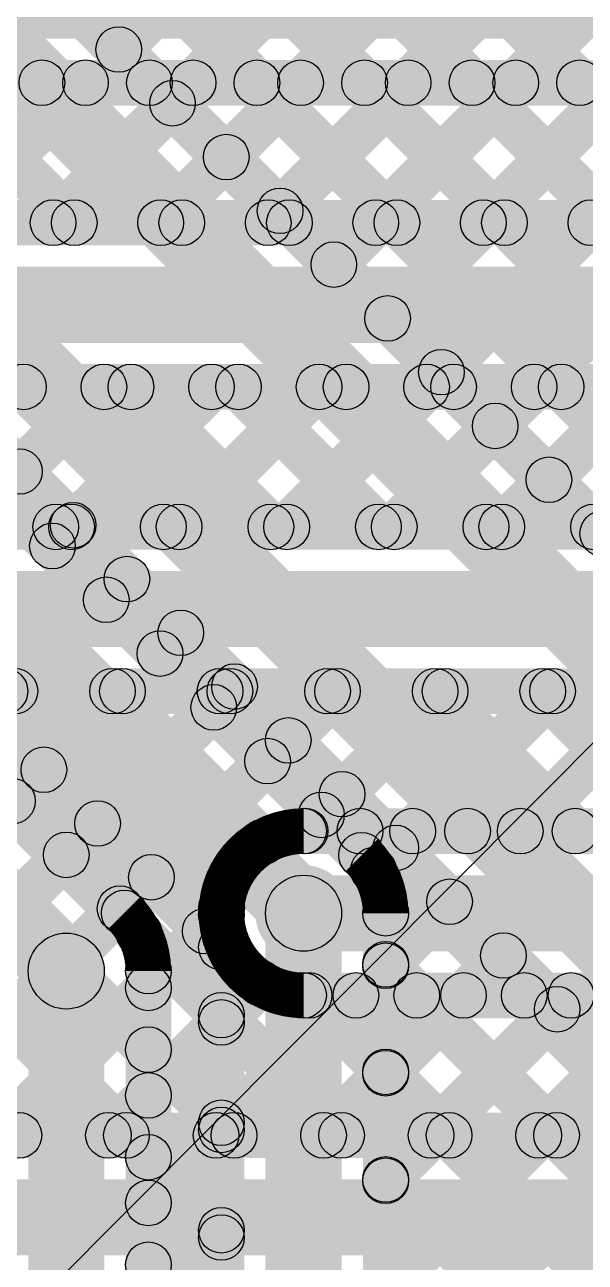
# Model space of a CAD drawing. Header units: millimetres. Extents: x 0 to 212, y 0 to 213.
# Drawn here: x 2.0804 to 2.2646, y 2.2183 to 2.6251 of the extents above; entities that cross this region are included whole.
import ezdxf

# ---------------------------------------------------------------- set-up
doc = ezdxf.new("R2010")
doc.units = ezdxf.units.MM
doc.header["$MEASUREMENT"] = 0
for name, color, linetype in [('BottomLayer', 5, 'Continuous'), ('BottomSolder', 6, 'Continuous'), ('TopLayer', 1, 'Continuous'), ('TopSolder', 216, 'Continuous'), ('ViaHoleLayer', 16, 'Continuous')]:
    doc.layers.add(name, color=color, linetype=linetype)

msp = doc.modelspace()

# ---------------------------------------------------------------- hatches: boundary and pattern name
at = {"layer": 'BottomLayer'}
for points in [[(1.672, 2.6205), (1.672, 2.6455), (2.50123, 2.6455), (2.50123, 2.6205)], [(1.68318, 2.5985), (1.68318, 2.6135), (2.45462, 2.6135), (2.45462, 2.5985)], [(2.04533, 2.6007), (2.05594, 2.6113), (2.10194, 2.5653), (2.09133, 2.5547)], [(2.05963, 2.5547), (2.04903, 2.5653), (2.09503, 2.6113), (2.10563, 2.6007)], [(2.08069, 2.6007), (2.09129, 2.6113), (2.13729, 2.5653), (2.12669, 2.5547)], [(2.09499, 2.5547), (2.08438, 2.5653), (2.13038, 2.6113), (2.14099, 2.6007)], [(2.11604, 2.6007), (2.12665, 2.6113), (2.17265, 2.5653), (2.16204, 2.5547)], [(2.13034, 2.5547), (2.11974, 2.5653), (2.16574, 2.6113), (2.17634, 2.6007)], [(2.1514, 2.6007), (2.162, 2.6113), (2.208, 2.5653), (2.1974, 2.5547)], [(2.1657, 2.5547), (2.15509, 2.5653), (2.20109, 2.6113), (2.2117, 2.6007)], [(2.18675, 2.6007), (2.19736, 2.6113), (2.24336, 2.5653), (2.23275, 2.5547)], [(2.20105, 2.5547), (2.19045, 2.5653), (2.23645, 2.6113), (2.24705, 2.6007)], [(2.22211, 2.6007), (2.23271, 2.6113), (2.27871, 2.5653), (2.26811, 2.5547)], [(2.23641, 2.5547), (2.2258, 2.5653), (2.2718, 2.6113), (2.28241, 2.6007)], [(2.25746, 2.6007), (2.26807, 2.6113), (2.31407, 2.5653), (2.30346, 2.5547)], [(2.27177, 2.5547), (2.26116, 2.5653), (2.30716, 2.6113), (2.31777, 2.6007)], [(1.776, 2.5525), (1.776, 2.5675), (2.45462, 2.5675), (2.45462, 2.5525)], [(1.776, 2.5205), (1.776, 2.5455), (2.50123, 2.5455), (2.50123, 2.5205)], [(1.776, 2.4985), (1.776, 2.5135), (2.45462, 2.5135), (2.45462, 2.4985)], [(1.82713, 2.5007), (1.83774, 2.5113), (2.08374, 2.2653), (2.07313, 2.2547)], [(2.03927, 2.5007), (2.04987, 2.5113), (2.09587, 2.4653), (2.08527, 2.4547)], [(2.0657, 2.4547), (2.05509, 2.4653), (2.10109, 2.5113), (2.1117, 2.5007)], [(2.07462, 2.5007), (2.08523, 2.5113), (2.13123, 2.4653), (2.12062, 2.4547)], [(2.10105, 2.4547), (2.09045, 2.4653), (2.13645, 2.5113), (2.14705, 2.5007)], [(2.10998, 2.5007), (2.12058, 2.5113), (2.16658, 2.4653), (2.15598, 2.4547)], [(2.13641, 2.4547), (2.1258, 2.4653), (2.1718, 2.5113), (2.18241, 2.5007)], [(2.14533, 2.5007), (2.15594, 2.5113), (2.20194, 2.4653), (2.19133, 2.4547)], [(2.17177, 2.4547), (2.16116, 2.4653), (2.20716, 2.5113), (2.21777, 2.5007)], [(2.18069, 2.5007), (2.19129, 2.5113), (2.23729, 2.4653), (2.22669, 2.4547)], [(2.20712, 2.4547), (2.19651, 2.4653), (2.24251, 2.5113), (2.25312, 2.5007)], [(2.21604, 2.5007), (2.22665, 2.5113), (2.27265, 2.4653), (2.26204, 2.4547)], [(2.24248, 2.4547), (2.23187, 2.4653), (2.27787, 2.5113), (2.28848, 2.5007)], [(2.2514, 2.5007), (2.262, 2.5113), (2.308, 2.4653), (2.2974, 2.4547)], [(1.975, 2.4525), (1.975, 2.4675), (2.45462, 2.4675), (2.45462, 2.4525)], [(1.975, 2.4205), (1.975, 2.4455), (2.50123, 2.4455), (2.50123, 2.4205)], [(1.96108, 2.40211), (1.97168, 2.41272), (2.1191, 2.2653), (2.10849, 2.2547)], [(1.975, 2.3985), (1.975, 2.4135), (2.45462, 2.4135), (2.45462, 2.3985)], [(1.30492, 1.62321), (1.29431, 1.63381), (2.0718, 2.4113), (2.08241, 2.4007)], [(1.31742, 1.60035), (1.30681, 1.61095), (2.10716, 2.4113), (2.11777, 2.4007)], [(2.00431, 2.25189), (1.9937, 2.26249), (2.14251, 2.4113), (2.15312, 2.4007)], [(1.99784, 2.4007), (2.00845, 2.4113), (2.15445, 2.2653), (2.14384, 2.2547)], [(2.04248, 2.2547), (2.03187, 2.2653), (2.17787, 2.4113), (2.18848, 2.4007)], [(2.0332, 2.4007), (2.04381, 2.4113), (2.18981, 2.2653), (2.1792, 2.2547)], [(2.06855, 2.4007), (2.07916, 2.4113), (2.15036, 2.3401), (2.13976, 2.3295)], [(2.10391, 2.4007), (2.11452, 2.4113), (2.16401, 2.36181), (2.15341, 2.3512)], [(2.13927, 2.4007), (2.14987, 2.4113), (2.19587, 2.3653), (2.18527, 2.3547)], [(2.17783, 2.3547), (2.16722, 2.3653), (2.21322, 2.4113), (2.22383, 2.4007)], [(2.17462, 2.4007), (2.18523, 2.4113), (2.23123, 2.3653), (2.22062, 2.3547)], [(2.21319, 2.3547), (2.20258, 2.3653), (2.24858, 2.4113), (2.25919, 2.4007)], [(2.20998, 2.4007), (2.22058, 2.4113), (2.26658, 2.3653), (2.25598, 2.3547)], [(2.24854, 2.3547), (2.23794, 2.3653), (2.28394, 2.4113), (2.29454, 2.4007)], [(2.24533, 2.4007), (2.25594, 2.4113), (2.30194, 2.3653), (2.29133, 2.3547)], [(2.172, 2.3525), (2.172, 2.3675), (2.45462, 2.3675), (2.45462, 2.3525)], [(2.172, 2.3205), (2.172, 2.3455), (2.50123, 2.3455), (2.50123, 2.3205)], [(2.07783, 2.2547), (2.06722, 2.2653), (2.1397, 2.33778), (2.15031, 2.32717)], [(2.11319, 2.2547), (2.10258, 2.2653), (2.15257, 2.31529), (2.16318, 2.30469)], [(2.14854, 2.2547), (2.13794, 2.2653), (2.18394, 2.3113), (2.19454, 2.3007)], [(2.16855, 2.3007), (2.17916, 2.3113), (2.22516, 2.2653), (2.21455, 2.2547)], [(2.172, 2.2985), (2.172, 2.3135), (2.45462, 2.3135), (2.45462, 2.2985)], [(2.1839, 2.2547), (2.17329, 2.2653), (2.21929, 2.3113), (2.2299, 2.3007)], [(2.20391, 2.3007), (2.21452, 2.3113), (2.26052, 2.2653), (2.24991, 2.2547)], [(2.21925, 2.2547), (2.20865, 2.2653), (2.25465, 2.3113), (2.26525, 2.3007)], [(2.23927, 2.3007), (2.24987, 2.3113), (2.29587, 2.2653), (2.28527, 2.2547)], [(2.25461, 2.2547), (2.244, 2.2653), (2.29, 2.3113), (2.30061, 2.3007)], [(2.25461, 2.2547), (2.244, 2.2653), (2.29, 2.3113), (2.30061, 2.3007)], [(2.011, 2.2525), (2.011, 2.2675), (2.332, 2.2675), (2.332, 2.2525)], [(2.011, 2.2205), (2.011, 2.2455), (2.332, 2.2455), (2.332, 2.2205)]]:
    msp.add_hatch(color=5, dxfattribs=at).paths.add_polyline_path(points)
h = msp.add_hatch(color=5, dxfattribs=at)
edge = h.paths.add_edge_path()
edge.add_arc((2.08599, 2.606), 0.0075, 0, 360)
h = msp.add_hatch(color=5, dxfattribs=at)
edge = h.paths.add_edge_path()
edge.add_arc((2.10033, 2.606), 0.0075, 0, 360)
h = msp.add_hatch(color=5, dxfattribs=at)
edge = h.paths.add_edge_path()
edge.add_arc((2.12135, 2.606), 0.0075, 0, 360)
h = msp.add_hatch(color=5, dxfattribs=at)
edge = h.paths.add_edge_path()
edge.add_arc((2.13569, 2.606), 0.0075, 0, 360)
h = msp.add_hatch(color=5, dxfattribs=at)
edge = h.paths.add_edge_path()
edge.add_arc((2.1567, 2.606), 0.0075, 0, 360)
h = msp.add_hatch(color=5, dxfattribs=at)
edge = h.paths.add_edge_path()
edge.add_arc((2.17104, 2.606), 0.0075, 0, 360)
h = msp.add_hatch(color=5, dxfattribs=at)
edge = h.paths.add_edge_path()
edge.add_arc((2.19206, 2.606), 0.0075, 0, 360)
h = msp.add_hatch(color=5, dxfattribs=at)
edge = h.paths.add_edge_path()
edge.add_arc((2.2064, 2.606), 0.0075, 0, 360)
h = msp.add_hatch(color=5, dxfattribs=at)
edge = h.paths.add_edge_path()
edge.add_arc((2.22741, 2.606), 0.0075, 0, 360)
h = msp.add_hatch(color=5, dxfattribs=at)
edge = h.paths.add_edge_path()
edge.add_arc((2.24175, 2.606), 0.0075, 0, 360)
h = msp.add_hatch(color=5, dxfattribs=at)
edge = h.paths.add_edge_path()
edge.add_arc((2.26277, 2.606), 0.0075, 0, 360)
h = msp.add_hatch(color=5, dxfattribs=at)
edge = h.paths.add_edge_path()
edge.add_arc((2.08969, 2.56), 0.0075, 0, 360)
h = msp.add_hatch(color=5, dxfattribs=at)
edge = h.paths.add_edge_path()
edge.add_arc((2.09663, 2.56), 0.0075, 0, 360)
h = msp.add_hatch(color=5, dxfattribs=at)
edge = h.paths.add_edge_path()
edge.add_arc((2.12504, 2.56), 0.0075, 0, 360)
h = msp.add_hatch(color=5, dxfattribs=at)
edge = h.paths.add_edge_path()
edge.add_arc((2.13199, 2.56), 0.0075, 0, 360)
h = msp.add_hatch(color=5, dxfattribs=at)
edge = h.paths.add_edge_path()
edge.add_arc((2.1604, 2.56), 0.0075, 0, 360)
h = msp.add_hatch(color=5, dxfattribs=at)
edge = h.paths.add_edge_path()
edge.add_arc((2.16735, 2.56), 0.0075, 0, 360)
h = msp.add_hatch(color=5, dxfattribs=at)
edge = h.paths.add_edge_path()
edge.add_arc((2.19575, 2.56), 0.0075, 0, 360)
h = msp.add_hatch(color=5, dxfattribs=at)
edge = h.paths.add_edge_path()
edge.add_arc((2.2027, 2.56), 0.0075, 0, 360)
h = msp.add_hatch(color=5, dxfattribs=at)
edge = h.paths.add_edge_path()
edge.add_arc((2.23111, 2.56), 0.0075, 0, 360)
h = msp.add_hatch(color=5, dxfattribs=at)
edge = h.paths.add_edge_path()
edge.add_arc((2.23806, 2.56), 0.0075, 0, 360)
h = msp.add_hatch(color=5, dxfattribs=at)
edge = h.paths.add_edge_path()
edge.add_arc((2.26646, 2.56), 0.0075, 0, 360)
h = msp.add_hatch(color=5, dxfattribs=at)
edge = h.paths.add_edge_path()
edge.add_arc((2.07992, 2.506), 0.0075, 0, 360)
h = msp.add_hatch(color=5, dxfattribs=at)
edge = h.paths.add_edge_path()
edge.add_arc((2.1064, 2.506), 0.0075, 0, 360)
h = msp.add_hatch(color=5, dxfattribs=at)
edge = h.paths.add_edge_path()
edge.add_arc((2.11528, 2.506), 0.0075, 0, 360)
h = msp.add_hatch(color=5, dxfattribs=at)
edge = h.paths.add_edge_path()
edge.add_arc((2.14175, 2.506), 0.0075, 0, 360)
h = msp.add_hatch(color=5, dxfattribs=at)
edge = h.paths.add_edge_path()
edge.add_arc((2.15063, 2.506), 0.0075, 0, 360)
h = msp.add_hatch(color=5, dxfattribs=at)
edge = h.paths.add_edge_path()
edge.add_arc((2.17711, 2.506), 0.0075, 0, 360)
h = msp.add_hatch(color=5, dxfattribs=at)
edge = h.paths.add_edge_path()
edge.add_arc((2.18599, 2.506), 0.0075, 0, 360)
h = msp.add_hatch(color=5, dxfattribs=at)
edge = h.paths.add_edge_path()
edge.add_arc((2.21246, 2.506), 0.0075, 0, 360)
h = msp.add_hatch(color=5, dxfattribs=at)
edge = h.paths.add_edge_path()
edge.add_arc((2.22135, 2.506), 0.0075, 0, 360)
h = msp.add_hatch(color=5, dxfattribs=at)
edge = h.paths.add_edge_path()
edge.add_arc((2.24782, 2.506), 0.0075, 0, 360)
h = msp.add_hatch(color=5, dxfattribs=at)
edge = h.paths.add_edge_path()
edge.add_arc((2.2567, 2.506), 0.0075, 0, 360)
h = msp.add_hatch(color=5, dxfattribs=at)
edge = h.paths.add_edge_path()
edge.add_arc((2.09057, 2.46), 0.0075, 0, 360)
h = msp.add_hatch(color=5, dxfattribs=at)
edge = h.paths.add_edge_path()
edge.add_arc((2.09575, 2.46), 0.0075, 0, 360)
h = msp.add_hatch(color=5, dxfattribs=at)
edge = h.paths.add_edge_path()
edge.add_arc((2.12592, 2.46), 0.0075, 0, 360)
h = msp.add_hatch(color=5, dxfattribs=at)
edge = h.paths.add_edge_path()
edge.add_arc((2.13111, 2.46), 0.0075, 0, 360)
h = msp.add_hatch(color=5, dxfattribs=at)
edge = h.paths.add_edge_path()
edge.add_arc((2.16128, 2.46), 0.0075, 0, 360)
h = msp.add_hatch(color=5, dxfattribs=at)
edge = h.paths.add_edge_path()
edge.add_arc((2.16646, 2.46), 0.0075, 0, 360)
h = msp.add_hatch(color=5, dxfattribs=at)
edge = h.paths.add_edge_path()
edge.add_arc((2.19663, 2.46), 0.0075, 0, 360)
h = msp.add_hatch(color=5, dxfattribs=at)
edge = h.paths.add_edge_path()
edge.add_arc((2.20182, 2.46), 0.0075, 0, 360)
h = msp.add_hatch(color=5, dxfattribs=at)
edge = h.paths.add_edge_path()
edge.add_arc((2.23199, 2.46), 0.0075, 0, 360)
h = msp.add_hatch(color=5, dxfattribs=at)
edge = h.paths.add_edge_path()
edge.add_arc((2.23717, 2.46), 0.0075, 0, 360)
h = msp.add_hatch(color=5, dxfattribs=at)
edge = h.paths.add_edge_path()
edge.add_arc((2.26735, 2.46), 0.0075, 0, 360)
h = msp.add_hatch(color=5, dxfattribs=at)
edge = h.paths.add_edge_path()
edge.add_arc((2.07386, 2.406), 0.0075, 0, 360)
h = msp.add_hatch(color=5, dxfattribs=at)
edge = h.paths.add_edge_path()
edge.add_arc((2.07711, 2.406), 0.0075, 0, 360)
h = msp.add_hatch(color=5, dxfattribs=at)
edge = h.paths.add_edge_path()
edge.add_arc((2.10921, 2.406), 0.0075, 0, 360)
h = msp.add_hatch(color=5, dxfattribs=at)
edge = h.paths.add_edge_path()
edge.add_arc((2.11246, 2.406), 0.0075, 0, 360)
h = msp.add_hatch(color=5, dxfattribs=at)
edge = h.paths.add_edge_path()
edge.add_arc((2.14457, 2.406), 0.0075, 0, 360)
h = msp.add_hatch(color=5, dxfattribs=at)
edge = h.paths.add_edge_path()
edge.add_arc((2.14782, 2.406), 0.0075, 0, 360)
h = msp.add_hatch(color=5, dxfattribs=at)
edge = h.paths.add_edge_path()
edge.add_arc((2.17992, 2.406), 0.0075, 0, 360)
h = msp.add_hatch(color=5, dxfattribs=at)
edge = h.paths.add_edge_path()
edge.add_arc((2.18317, 2.406), 0.0075, 0, 360)
h = msp.add_hatch(color=5, dxfattribs=at)
edge = h.paths.add_edge_path()
edge.add_arc((2.21528, 2.406), 0.0075, 0, 360)
h = msp.add_hatch(color=5, dxfattribs=at)
edge = h.paths.add_edge_path()
edge.add_arc((2.21853, 2.406), 0.0075, 0, 360)
h = msp.add_hatch(color=5, dxfattribs=at)
edge = h.paths.add_edge_path()
edge.add_arc((2.25063, 2.406), 0.0075, 0, 360)
h = msp.add_hatch(color=5, dxfattribs=at)
edge = h.paths.add_edge_path()
edge.add_arc((2.25388, 2.406), 0.0075, 0, 360)
h = msp.add_hatch(color=5, dxfattribs=at)
edge = h.paths.add_edge_path()
edge.add_arc((2.172, 2.36), 0.0075, 0, 360)
h = msp.add_hatch(color=5, dxfattribs=at)
edge = h.paths.add_edge_path()
edge.add_arc((2.172, 2.36), 0.0075, 0, 360)
h = msp.add_hatch(color=5, dxfattribs=at)
edge = h.paths.add_edge_path()
edge.add_arc((2.17253, 2.36), 0.0075, 0, 360)
h = msp.add_hatch(color=5, dxfattribs=at)
edge = h.paths.add_edge_path()
edge.add_arc((2.19057, 2.36), 0.0075, 0, 360)
h = msp.add_hatch(color=5, dxfattribs=at)
edge = h.paths.add_edge_path()
edge.add_arc((2.20788, 2.36), 0.0075, 0, 360)
h = msp.add_hatch(color=5, dxfattribs=at)
edge = h.paths.add_edge_path()
edge.add_arc((2.22592, 2.36), 0.0075, 0, 360)
h = msp.add_hatch(color=5, dxfattribs=at)
edge = h.paths.add_edge_path()
edge.add_arc((2.24324, 2.36), 0.0075, 0, 360)
h = msp.add_hatch(color=5, dxfattribs=at)
edge = h.paths.add_edge_path()
edge.add_arc((2.26128, 2.36), 0.0075, 0, 360)
h = msp.add_hatch(color=5, dxfattribs=at)
edge = h.paths.add_edge_path()
edge.add_arc((2.15871, 2.3565), 0.0075, 0, 360)
h = msp.add_hatch(color=5, dxfattribs=at)
edge = h.paths.add_edge_path()
edge.add_arc((2.172, 2.333), 0.0125, 0, 360)
h = msp.add_hatch(color=5, dxfattribs=at)
edge = h.paths.add_edge_path()
edge.add_arc((2.172, 2.333), 0.01181, 0, 360)
h = msp.add_hatch(color=5, dxfattribs=at)
edge = h.paths.add_edge_path()
edge.add_arc((2.145, 2.33248), 0.0075, 0, 360)
h = msp.add_hatch(color=5, dxfattribs=at)
edge = h.paths.add_edge_path()
edge.add_arc((2.14506, 2.3348), 0.0075, 0, 360)
h = msp.add_hatch(color=5, dxfattribs=at)
edge = h.paths.add_edge_path()
edge.add_arc((2.15787, 2.30999), 0.0075, 0, 360)
h = msp.add_hatch(color=5, dxfattribs=at)
edge = h.paths.add_edge_path()
edge.add_arc((2.172, 2.306), 0.0075, 0, 360)
h = msp.add_hatch(color=5, dxfattribs=at)
edge = h.paths.add_edge_path()
edge.add_arc((2.172, 2.306), 0.0075, 0, 360)
h = msp.add_hatch(color=5, dxfattribs=at)
edge = h.paths.add_edge_path()
edge.add_arc((2.17386, 2.306), 0.0075, 0, 360)
h = msp.add_hatch(color=5, dxfattribs=at)
edge = h.paths.add_edge_path()
edge.add_arc((2.18924, 2.306), 0.0075, 0, 360)
h = msp.add_hatch(color=5, dxfattribs=at)
edge = h.paths.add_edge_path()
edge.add_arc((2.20921, 2.306), 0.0075, 0, 360)
h = msp.add_hatch(color=5, dxfattribs=at)
edge = h.paths.add_edge_path()
edge.add_arc((2.22459, 2.306), 0.0075, 0, 360)
h = msp.add_hatch(color=5, dxfattribs=at)
edge = h.paths.add_edge_path()
edge.add_arc((2.24457, 2.306), 0.0075, 0, 360)
h = msp.add_hatch(color=5, dxfattribs=at)
edge = h.paths.add_edge_path()
edge.add_arc((2.25995, 2.306), 0.0075, 0, 360)
h = msp.add_hatch(color=5, dxfattribs=at)
edge = h.paths.add_edge_path()
edge.add_arc((2.07844, 2.26), 0.0075, 0, 360)
h = msp.add_hatch(color=5, dxfattribs=at)
edge = h.paths.add_edge_path()
edge.add_arc((2.10788, 2.26), 0.0075, 0, 360)
h = msp.add_hatch(color=5, dxfattribs=at)
edge = h.paths.add_edge_path()
edge.add_arc((2.11379, 2.26), 0.0075, 0, 360)
h = msp.add_hatch(color=5, dxfattribs=at)
edge = h.paths.add_edge_path()
edge.add_arc((2.14324, 2.26), 0.0075, 0, 360)
h = msp.add_hatch(color=5, dxfattribs=at)
edge = h.paths.add_edge_path()
edge.add_arc((2.14915, 2.26), 0.0075, 0, 360)
h = msp.add_hatch(color=5, dxfattribs=at)
edge = h.paths.add_edge_path()
edge.add_arc((2.17859, 2.26), 0.0075, 0, 360)
h = msp.add_hatch(color=5, dxfattribs=at)
edge = h.paths.add_edge_path()
edge.add_arc((2.1845, 2.26), 0.0075, 0, 360)
h = msp.add_hatch(color=5, dxfattribs=at)
edge = h.paths.add_edge_path()
edge.add_arc((2.21395, 2.26), 0.0075, 0, 360)
h = msp.add_hatch(color=5, dxfattribs=at)
edge = h.paths.add_edge_path()
edge.add_arc((2.21986, 2.26), 0.0075, 0, 360)
h = msp.add_hatch(color=5, dxfattribs=at)
edge = h.paths.add_edge_path()
edge.add_arc((2.2493, 2.26), 0.0075, 0, 360)
h = msp.add_hatch(color=5, dxfattribs=at)
edge = h.paths.add_edge_path()
edge.add_arc((2.2493, 2.26), 0.0075, 0, 360)
h = msp.add_hatch(color=5, dxfattribs=at)
edge = h.paths.add_edge_path()
edge.add_arc((2.25521, 2.26), 0.0075, 0, 360)
at = {"layer": 'BottomSolder'}
h = msp.add_hatch(color=6, dxfattribs=at)
edge = h.paths.add_edge_path()
edge.add_arc((2.172, 2.333), 0.01581, 0, 360)
at = {"layer": 'TopLayer'}
for points in [[(1.5584, 3.1937), (1.569, 3.2043), (2.45767, 2.31564), (2.44706, 2.30503)], [(1.59375, 3.1937), (1.60436, 3.2043), (2.45493, 2.35374), (2.44432, 2.34313)], [(1.62911, 3.1937), (1.63971, 3.2043), (2.46804, 2.37598), (2.45743, 2.36537)], [(1.66446, 3.1937), (1.67507, 3.2043), (2.45432, 2.42505), (2.44372, 2.41444)], [(2.11656, 2.61162), (2.10595, 2.62223), (2.53071, 3.04699), (2.54132, 3.03638)], [(2.13424, 2.59395), (2.12363, 2.60455), (2.5317, 3.01262), (2.5423, 3.00201)], [(2.15192, 2.57627), (2.14131, 2.58687), (2.5317, 2.97726), (2.5423, 2.96666)], [(1.77279, 2.94479), (1.78339, 2.9554), (2.4164, 2.3224), (2.40579, 2.31179)], [(2.16959, 2.55859), (2.15899, 2.5692), (2.5317, 2.94191), (2.5423, 2.9313)], [(1.75016, 2.92216), (1.76784, 2.93984), (2.40084, 2.30684), (2.38316, 2.28916)], [(2.18727, 2.54091), (2.17666, 2.55152), (2.5317, 2.90655), (2.5423, 2.89595)], [(2.20495, 2.52324), (2.19434, 2.53384), (2.5317, 2.8712), (2.5423, 2.86059)], [(1.7339, 2.84342), (1.75158, 2.8611), (2.34084, 2.27184), (2.32316, 2.25416)], [(1.72001, 2.81996), (1.73061, 2.83056), (2.3103, 2.25087), (2.2997, 2.24027)], [(1.72625, 2.81996), (1.73686, 2.83056), (2.3103, 2.25712), (2.2997, 2.24651)], [(1.74527, 2.78731), (1.75587, 2.79792), (2.19639, 2.3574), (2.18579, 2.34679)], [(1.72264, 2.76468), (1.74032, 2.78236), (2.18084, 2.34184), (2.16316, 2.32416)], [(1.71499, 2.74122), (1.7256, 2.75182), (2.1503, 2.32712), (2.1397, 2.31651)], [(2.22263, 2.50556), (2.21202, 2.51616), (2.43929, 2.74344), (2.4499, 2.73283)], [(2.2403, 2.48788), (2.2297, 2.49849), (2.44474, 2.71353), (2.45535, 2.70292)], [(2.25798, 2.4702), (2.24737, 2.48081), (2.46044, 2.69387), (2.47104, 2.68326)], [(2.07709, 2.46609), (2.06649, 2.4767), (2.0733, 2.48351), (2.08391, 2.47291)], [(2.09477, 2.44841), (2.08416, 2.45902), (2.09098, 2.46584), (2.10159, 2.45523)], [(1.98879, 2.44679), (1.9994, 2.4574), (2.1184, 2.3384), (2.10779, 2.32779)], [(2.11245, 2.43073), (2.10184, 2.44134), (2.10866, 2.44816), (2.11926, 2.43755)], [(1.96616, 2.42416), (1.98384, 2.44184), (2.10284, 2.32284), (2.08516, 2.30516)], [(2.13013, 2.41306), (2.11952, 2.42366), (2.12634, 2.43048), (2.13694, 2.41987)], [(2.1478, 2.39538), (2.1372, 2.40599), (2.14401, 2.4128), (2.15462, 2.4022)], [(2.16548, 2.3777), (2.15487, 2.38831), (2.16169, 2.39513), (2.1723, 2.38452)], [(2.08163, 2.36456), (2.07102, 2.37516), (2.08134, 2.38548), (2.09194, 2.37487)], [(2.18316, 2.36002), (2.17255, 2.37063), (2.17937, 2.37745), (2.18998, 2.36684)], [(2.0993, 2.34688), (2.0887, 2.35749), (2.09901, 2.3678), (2.10962, 2.3572)], [(2.20031, 2.34182), (2.18971, 2.35243), (2.19705, 2.35977), (2.20765, 2.34916)], [(2.11698, 2.3292), (2.10637, 2.33981), (2.11669, 2.35012), (2.1273, 2.33952)], [(2.2043, 2.31046), (2.1937, 2.32106), (2.21472, 2.34209), (2.22533, 2.33149)], [(2.11255, 2.32135), (2.12316, 2.33195), (2.1503, 2.30481), (2.1397, 2.2942)], [(2.1263, 2.30317), (2.1157, 2.31378), (2.13437, 2.33245), (2.14498, 2.32184)], [(2.1845, 1.481), (2.1595, 1.481), (2.1595, 2.333), (2.1845, 2.333)], [(2.2065, 1.481), (2.1915, 1.481), (2.1915, 2.333), (2.2065, 2.333)], [(2.2043, 2.2751), (2.1937, 2.28571), (2.2324, 2.32441), (2.24301, 2.31381)], [(2.1525, 1.481), (2.1375, 1.481), (2.1375, 2.32182), (2.1525, 2.32182)], [(2.1937, 2.31091), (2.2043, 2.32152), (2.5423, 1.98352), (2.5317, 1.97291)], [(2.1065, 1.581), (2.0815, 1.581), (2.0815, 2.314), (2.1065, 2.314)], [(2.1285, 1.581), (2.1135, 1.581), (2.1135, 2.314), (2.1285, 2.314)], [(2.2043, 2.23975), (2.1937, 2.25035), (2.25008, 2.30674), (2.26069, 2.29613)], [(2.1263, 2.26781), (2.1157, 2.27842), (2.1397, 2.30242), (2.1503, 2.29181)], [(2.1157, 2.28284), (2.1263, 2.29345), (2.1503, 2.26945), (2.1397, 2.25884)], [(2.2043, 2.20439), (2.1937, 2.215), (2.26776, 2.28906), (2.27836, 2.27845)], [(2.2043, 2.20439), (2.1937, 2.215), (2.26776, 2.28906), (2.27836, 2.27845)], [(2.1937, 2.27556), (2.2043, 2.28616), (2.5423, 1.94816), (2.5317, 1.93755)], [(2.2043, 2.16904), (2.1937, 2.17964), (2.28543, 2.27138), (2.29604, 2.26077)], [(2.1263, 2.23246), (2.1157, 2.24306), (2.1397, 2.26706), (2.1503, 2.25646)], [(2.1157, 2.24749), (2.1263, 2.2581), (2.1503, 2.2341), (2.1397, 2.22349)], [(2.1937, 2.2402), (2.2043, 2.25081), (2.51222, 1.94289), (2.50161, 1.93228)], [(2.1263, 2.1971), (2.1157, 2.20771), (2.1397, 2.23171), (2.1503, 2.2211)], [(2.1157, 2.21213), (2.1263, 2.22274), (2.1503, 2.19874), (2.1397, 2.18813)]]:
    msp.add_hatch(color=1, dxfattribs=at).paths.add_polyline_path(points)
h = msp.add_hatch(color=1, dxfattribs=at)
edge = h.paths.add_edge_path()
edge.add_arc((2.11126, 2.61693), 0.0075, 0, 360)
h = msp.add_hatch(color=1, dxfattribs=at)
edge = h.paths.add_edge_path()
edge.add_arc((2.12893, 2.59925), 0.0075, 0, 360)
h = msp.add_hatch(color=1, dxfattribs=at)
edge = h.paths.add_edge_path()
edge.add_arc((2.14661, 2.58157), 0.0075, 0, 360)
h = msp.add_hatch(color=1, dxfattribs=at)
edge = h.paths.add_edge_path()
edge.add_arc((2.16429, 2.56389), 0.0075, 0, 360)
h = msp.add_hatch(color=1, dxfattribs=at)
edge = h.paths.add_edge_path()
edge.add_arc((2.18197, 2.54622), 0.0075, 0, 360)
h = msp.add_hatch(color=1, dxfattribs=at)
edge = h.paths.add_edge_path()
edge.add_arc((2.19965, 2.52854), 0.0075, 0, 360)
h = msp.add_hatch(color=1, dxfattribs=at)
edge = h.paths.add_edge_path()
edge.add_arc((2.21732, 2.51086), 0.0075, 0, 360)
h = msp.add_hatch(color=1, dxfattribs=at)
edge = h.paths.add_edge_path()
edge.add_arc((2.235, 2.49318), 0.0075, 0, 360)
h = msp.add_hatch(color=1, dxfattribs=at)
edge = h.paths.add_edge_path()
edge.add_arc((2.07861, 2.47821), 0.0075, 0, 360)
h = msp.add_hatch(color=1, dxfattribs=at)
edge = h.paths.add_edge_path()
edge.add_arc((2.25268, 2.47551), 0.0075, 0, 360)
h = msp.add_hatch(color=1, dxfattribs=at)
edge = h.paths.add_edge_path()
edge.add_arc((2.09628, 2.46053), 0.0075, 0, 360)
h = msp.add_hatch(color=1, dxfattribs=at)
edge = h.paths.add_edge_path()
edge.add_arc((2.27036, 2.45783), 0.0075, 0, 360)
h = msp.add_hatch(color=1, dxfattribs=at)
edge = h.paths.add_edge_path()
edge.add_arc((2.08947, 2.45372), 0.0075, 0, 360)
h = msp.add_hatch(color=1, dxfattribs=at)
edge = h.paths.add_edge_path()
edge.add_arc((2.11396, 2.44285), 0.0075, 0, 360)
h = msp.add_hatch(color=1, dxfattribs=at)
edge = h.paths.add_edge_path()
edge.add_arc((2.10715, 2.43604), 0.0075, 0, 360)
h = msp.add_hatch(color=1, dxfattribs=at)
edge = h.paths.add_edge_path()
edge.add_arc((2.13164, 2.42518), 0.0075, 0, 360)
h = msp.add_hatch(color=1, dxfattribs=at)
edge = h.paths.add_edge_path()
edge.add_arc((2.12482, 2.41836), 0.0075, 0, 360)
h = msp.add_hatch(color=1, dxfattribs=at)
edge = h.paths.add_edge_path()
edge.add_arc((2.14932, 2.4075), 0.0075, 0, 360)
h = msp.add_hatch(color=1, dxfattribs=at)
edge = h.paths.add_edge_path()
edge.add_arc((2.1425, 2.40068), 0.0075, 0, 360)
h = msp.add_hatch(color=1, dxfattribs=at)
edge = h.paths.add_edge_path()
edge.add_arc((2.16699, 2.38982), 0.0075, 0, 360)
h = msp.add_hatch(color=1, dxfattribs=at)
edge = h.paths.add_edge_path()
edge.add_arc((2.16018, 2.38301), 0.0075, 0, 360)
h = msp.add_hatch(color=1, dxfattribs=at)
edge = h.paths.add_edge_path()
edge.add_arc((2.08664, 2.38018), 0.0075, 0, 360)
h = msp.add_hatch(color=1, dxfattribs=at)
edge = h.paths.add_edge_path()
edge.add_arc((2.07632, 2.36986), 0.0075, 0, 360)
h = msp.add_hatch(color=1, dxfattribs=at)
edge = h.paths.add_edge_path()
edge.add_arc((2.18467, 2.37214), 0.0075, 0, 360)
h = msp.add_hatch(color=1, dxfattribs=at)
edge = h.paths.add_edge_path()
edge.add_arc((2.17786, 2.36533), 0.0075, 0, 360)
h = msp.add_hatch(color=1, dxfattribs=at)
edge = h.paths.add_edge_path()
edge.add_arc((2.10432, 2.3625), 0.0075, 0, 360)
h = msp.add_hatch(color=1, dxfattribs=at)
edge = h.paths.add_edge_path()
edge.add_arc((2.094, 2.35218), 0.0075, 0, 360)
h = msp.add_hatch(color=1, dxfattribs=at)
edge = h.paths.add_edge_path()
edge.add_arc((2.19109, 2.35209), 0.0075, 0, 360)
h = msp.add_hatch(color=1, dxfattribs=at)
edge = h.paths.add_edge_path()
edge.add_arc((2.19109, 2.35209), 0.0075, 0, 360)
h = msp.add_hatch(color=1, dxfattribs=at)
edge = h.paths.add_edge_path()
edge.add_arc((2.19109, 2.35209), 0.0075, 0, 360)
h = msp.add_hatch(color=1, dxfattribs=at)
edge = h.paths.add_edge_path()
edge.add_arc((2.20235, 2.35447), 0.0075, 0, 360)
h = msp.add_hatch(color=1, dxfattribs=at)
edge = h.paths.add_edge_path()
edge.add_arc((2.12199, 2.34482), 0.0075, 0, 360)
h = msp.add_hatch(color=1, dxfattribs=at)
edge = h.paths.add_edge_path()
edge.add_arc((2.19501, 2.34713), 0.0075, 0, 360)
h = msp.add_hatch(color=1, dxfattribs=at)
edge = h.paths.add_edge_path()
edge.add_arc((2.172, 2.333), 0.0125, 0, 360)
h = msp.add_hatch(color=1, dxfattribs=at)
edge = h.paths.add_edge_path()
edge.add_arc((2.172, 2.333), 0.0125, 0, 360)
h = msp.add_hatch(color=1, dxfattribs=at)
edge = h.paths.add_edge_path()
edge.add_arc((2.172, 2.333), 0.01181, 0, 360)
h = msp.add_hatch(color=1, dxfattribs=at)
edge = h.paths.add_edge_path()
edge.add_arc((2.22003, 2.33679), 0.0075, 0, 360)
h = msp.add_hatch(color=1, dxfattribs=at)
edge = h.paths.add_edge_path()
edge.add_arc((2.11168, 2.33451), 0.0075, 0, 360)
h = msp.add_hatch(color=1, dxfattribs=at)
edge = h.paths.add_edge_path()
edge.add_arc((2.11309, 2.33309), 0.0075, 0, 360)
h = msp.add_hatch(color=1, dxfattribs=at)
edge = h.paths.add_edge_path()
edge.add_arc((2.11309, 2.33309), 0.0075, 0, 360)
h = msp.add_hatch(color=1, dxfattribs=at)
edge = h.paths.add_edge_path()
edge.add_arc((2.11309, 2.33309), 0.0075, 0, 360)
h = msp.add_hatch(color=1, dxfattribs=at)
edge = h.paths.add_edge_path()
edge.add_arc((2.199, 2.333), 0.0075, 0, 360)
h = msp.add_hatch(color=1, dxfattribs=at)
edge = h.paths.add_edge_path()
edge.add_arc((2.199, 2.333), 0.0075, 0, 360)
h = msp.add_hatch(color=1, dxfattribs=at)
edge = h.paths.add_edge_path()
edge.add_arc((2.199, 2.333), 0.0075, 0, 360)
h = msp.add_hatch(color=1, dxfattribs=at)
edge = h.paths.add_edge_path()
edge.add_arc((2.11785, 2.32665), 0.0075, 0, 360)
h = msp.add_hatch(color=1, dxfattribs=at)
edge = h.paths.add_edge_path()
edge.add_arc((2.13967, 2.32714), 0.0075, 0, 360)
h = msp.add_hatch(color=1, dxfattribs=at)
edge = h.paths.add_edge_path()
edge.add_arc((2.145, 2.32182), 0.0075, 0, 360)
h = msp.add_hatch(color=1, dxfattribs=at)
edge = h.paths.add_edge_path()
edge.add_arc((2.145, 2.32182), 0.0075, 0, 360)
h = msp.add_hatch(color=1, dxfattribs=at)
edge = h.paths.add_edge_path()
edge.add_arc((2.094, 2.314), 0.0125, 0, 360)
h = msp.add_hatch(color=1, dxfattribs=at)
edge = h.paths.add_edge_path()
edge.add_arc((2.094, 2.314), 0.0125, 0, 360)
h = msp.add_hatch(color=1, dxfattribs=at)
edge = h.paths.add_edge_path()
edge.add_arc((2.199, 2.31621), 0.0075, 0, 360)
h = msp.add_hatch(color=1, dxfattribs=at)
edge = h.paths.add_edge_path()
edge.add_arc((2.199, 2.31576), 0.0075, 0, 360)
h = msp.add_hatch(color=1, dxfattribs=at)
edge = h.paths.add_edge_path()
edge.add_arc((2.23771, 2.31911), 0.0075, 0, 360)
h = msp.add_hatch(color=1, dxfattribs=at)
edge = h.paths.add_edge_path()
edge.add_arc((2.121, 2.314), 0.0075, 0, 360)
h = msp.add_hatch(color=1, dxfattribs=at)
edge = h.paths.add_edge_path()
edge.add_arc((2.121, 2.314), 0.0075, 0, 360)
h = msp.add_hatch(color=1, dxfattribs=at)
edge = h.paths.add_edge_path()
edge.add_arc((2.121, 2.314), 0.0075, 0, 360)
h = msp.add_hatch(color=1, dxfattribs=at)
edge = h.paths.add_edge_path()
edge.add_arc((2.121, 2.30847), 0.0075, 0, 360)
h = msp.add_hatch(color=1, dxfattribs=at)
edge = h.paths.add_edge_path()
edge.add_arc((2.145, 2.2995), 0.0075, 0, 360)
h = msp.add_hatch(color=1, dxfattribs=at)
edge = h.paths.add_edge_path()
edge.add_arc((2.25538, 2.30143), 0.0075, 0, 360)
h = msp.add_hatch(color=1, dxfattribs=at)
edge = h.paths.add_edge_path()
edge.add_arc((2.145, 2.29712), 0.0075, 0, 360)
h = msp.add_hatch(color=1, dxfattribs=at)
edge = h.paths.add_edge_path()
edge.add_arc((2.121, 2.28815), 0.0075, 0, 360)
h = msp.add_hatch(color=1, dxfattribs=at)
edge = h.paths.add_edge_path()
edge.add_arc((2.199, 2.28086), 0.0075, 0, 360)
h = msp.add_hatch(color=1, dxfattribs=at)
edge = h.paths.add_edge_path()
edge.add_arc((2.199, 2.28041), 0.0075, 0, 360)
h = msp.add_hatch(color=1, dxfattribs=at)
edge = h.paths.add_edge_path()
edge.add_arc((2.121, 2.27312), 0.0075, 0, 360)
h = msp.add_hatch(color=1, dxfattribs=at)
edge = h.paths.add_edge_path()
edge.add_arc((2.145, 2.26415), 0.0075, 0, 360)
h = msp.add_hatch(color=1, dxfattribs=at)
edge = h.paths.add_edge_path()
edge.add_arc((2.145, 2.26176), 0.0075, 0, 360)
h = msp.add_hatch(color=1, dxfattribs=at)
edge = h.paths.add_edge_path()
edge.add_arc((2.121, 2.25279), 0.0075, 0, 360)
h = msp.add_hatch(color=1, dxfattribs=at)
edge = h.paths.add_edge_path()
edge.add_arc((2.199, 2.2455), 0.0075, 0, 360)
h = msp.add_hatch(color=1, dxfattribs=at)
edge = h.paths.add_edge_path()
edge.add_arc((2.199, 2.24505), 0.0075, 0, 360)
h = msp.add_hatch(color=1, dxfattribs=at)
edge = h.paths.add_edge_path()
edge.add_arc((2.121, 2.23776), 0.0075, 0, 360)
h = msp.add_hatch(color=1, dxfattribs=at)
edge = h.paths.add_edge_path()
edge.add_arc((2.145, 2.22879), 0.0075, 0, 360)
h = msp.add_hatch(color=1, dxfattribs=at)
edge = h.paths.add_edge_path()
edge.add_arc((2.145, 2.22641), 0.0075, 0, 360)
h = msp.add_hatch(color=1, dxfattribs=at)
edge = h.paths.add_edge_path()
edge.add_arc((2.121, 2.21744), 0.0075, 0, 360)
at = {"layer": 'TopSolder'}
h = msp.add_hatch(color=216, dxfattribs=at)
edge = h.paths.add_edge_path()
edge.add_arc((2.172, 2.333), 0.01581, 0, 360)
at = {"layer": 'ViaHoleLayer'}
h = msp.add_hatch(color=16, dxfattribs=at)
edge = h.paths.add_edge_path()
edge.add_arc((2.172, 2.333), 0.00591, 0, 360)

# ---------------------------------------------------------------- linework, layer by layer
at = {"layer": 'BottomLayer', "const_width": 0.015}
msp.add_lwpolyline([(2.172, 2.306, -1), (2.172, 2.36)], format="xyb", dxfattribs=at)
at = {"layer": 'BottomLayer'}
for centre, radius in [((2.08599, 2.606), 0.0075), ((2.10033, 2.606), 0.0075), ((2.12135, 2.606), 0.0075), ((2.13569, 2.606), 0.0075), ((2.1567, 2.606), 0.0075), ((2.17104, 2.606), 0.0075), ((2.19206, 2.606), 0.0075), ((2.2064, 2.606), 0.0075), ((2.22741, 2.606), 0.0075), ((2.24175, 2.606), 0.0075), ((2.26277, 2.606), 0.0075), ((2.08969, 2.56), 0.0075), ((2.09663, 2.56), 0.0075), ((2.12504, 2.56), 0.0075), ((2.13199, 2.56), 0.0075), ((2.1604, 2.56), 0.0075), ((2.16735, 2.56), 0.0075), ((2.19575, 2.56), 0.0075), ((2.2027, 2.56), 0.0075), ((2.23111, 2.56), 0.0075), ((2.23806, 2.56), 0.0075), ((2.26646, 2.56), 0.0075), ((2.07992, 2.506), 0.0075), ((2.1064, 2.506), 0.0075), ((2.11528, 2.506), 0.0075), ((2.14175, 2.506), 0.0075), ((2.15063, 2.506), 0.0075), ((2.17711, 2.506), 0.0075), ((2.18599, 2.506), 0.0075), ((2.21246, 2.506), 0.0075), ((2.22135, 2.506), 0.0075), ((2.24782, 2.506), 0.0075), ((2.2567, 2.506), 0.0075), ((2.09057, 2.46), 0.0075), ((2.09575, 2.46), 0.0075), ((2.12592, 2.46), 0.0075), ((2.13111, 2.46), 0.0075), ((2.16128, 2.46), 0.0075), ((2.16646, 2.46), 0.0075), ((2.19663, 2.46), 0.0075), ((2.20182, 2.46), 0.0075), ((2.23199, 2.46), 0.0075), ((2.23717, 2.46), 0.0075), ((2.26735, 2.46), 0.0075), ((2.07386, 2.406), 0.0075), ((2.07711, 2.406), 0.0075), ((2.10921, 2.406), 0.0075), ((2.11246, 2.406), 0.0075), ((2.14457, 2.406), 0.0075), ((2.14782, 2.406), 0.0075), ((2.17992, 2.406), 0.0075), ((2.18317, 2.406), 0.0075), ((2.21528, 2.406), 0.0075), ((2.21853, 2.406), 0.0075), ((2.25063, 2.406), 0.0075), ((2.25388, 2.406), 0.0075), ((2.172, 2.36), 0.0075), ((2.172, 2.36), 0.0075), ((2.17253, 2.36), 0.0075), ((2.19057, 2.36), 0.0075), ((2.20788, 2.36), 0.0075), ((2.22592, 2.36), 0.0075), ((2.24324, 2.36), 0.0075), ((2.26128, 2.36), 0.0075), ((2.15871, 2.3565), 0.0075), ((2.172, 2.333), 0.0125), ((2.145, 2.33248), 0.0075), ((2.14506, 2.3348), 0.0075), ((2.15787, 2.30999), 0.0075), ((2.172, 2.306), 0.0075), ((2.172, 2.306), 0.0075), ((2.17386, 2.306), 0.0075), ((2.18924, 2.306), 0.0075), ((2.20921, 2.306), 0.0075), ((2.22459, 2.306), 0.0075), ((2.24457, 2.306), 0.0075), ((2.25995, 2.306), 0.0075), ((2.07844, 2.26), 0.0075), ((2.10788, 2.26), 0.0075), ((2.11379, 2.26), 0.0075), ((2.14324, 2.26), 0.0075), ((2.14915, 2.26), 0.0075), ((2.17859, 2.26), 0.0075), ((2.1845, 2.26), 0.0075), ((2.21395, 2.26), 0.0075), ((2.21986, 2.26), 0.0075), ((2.2493, 2.26), 0.0075), ((2.2493, 2.26), 0.0075), ((2.25521, 2.26), 0.0075)]:
    msp.add_circle(centre, radius, dxfattribs=at)
at = {"layer": 'TopLayer', "const_width": 0.015}
for points in [[(2.19109, 2.35209, -0.198912), (2.199, 2.333)], [(2.19109, 2.35209, -0.198912), (2.199, 2.333)], [(2.11309, 2.33309, -0.198912), (2.121, 2.314)], [(2.11309, 2.33309, -0.198912), (2.121, 2.314)]]:
    msp.add_lwpolyline(points, format="xyb", dxfattribs=at)
at = {"layer": 'TopLayer'}
for centre, radius in [((2.11126, 2.61693), 0.0075), ((2.12893, 2.59925), 0.0075), ((2.14661, 2.58157), 0.0075), ((2.16429, 2.56389), 0.0075), ((2.18197, 2.54622), 0.0075), ((2.19965, 2.52854), 0.0075), ((2.21732, 2.51086), 0.0075), ((2.235, 2.49318), 0.0075), ((2.07861, 2.47821), 0.0075), ((2.25268, 2.47551), 0.0075), ((2.09628, 2.46053), 0.0075), ((2.27036, 2.45783), 0.0075), ((2.08947, 2.45372), 0.0075), ((2.11396, 2.44285), 0.0075), ((2.10715, 2.43604), 0.0075), ((2.13164, 2.42518), 0.0075), ((2.12482, 2.41836), 0.0075), ((2.14932, 2.4075), 0.0075), ((2.1425, 2.40068), 0.0075), ((2.16699, 2.38982), 0.0075), ((2.16018, 2.38301), 0.0075), ((2.08664, 2.38018), 0.0075), ((2.07632, 2.36986), 0.0075), ((2.18467, 2.37214), 0.0075), ((2.17786, 2.36533), 0.0075), ((2.10432, 2.3625), 0.0075), ((2.094, 2.35218), 0.0075), ((2.19109, 2.35209), 0.0075), ((2.19109, 2.35209), 0.0075), ((2.19109, 2.35209), 0.0075), ((2.20235, 2.35447), 0.0075), ((2.12199, 2.34482), 0.0075), ((2.19501, 2.34713), 0.0075), ((2.172, 2.333), 0.0125), ((2.172, 2.333), 0.0125), ((2.22003, 2.33679), 0.0075), ((2.11168, 2.33451), 0.0075), ((2.11309, 2.33309), 0.0075), ((2.11309, 2.33309), 0.0075), ((2.11309, 2.33309), 0.0075), ((2.199, 2.333), 0.0075), ((2.199, 2.333), 0.0075), ((2.199, 2.333), 0.0075), ((2.11785, 2.32665), 0.0075), ((2.13967, 2.32714), 0.0075), ((2.145, 2.32182), 0.0075), ((2.145, 2.32182), 0.0075), ((2.094, 2.314), 0.0125), ((2.094, 2.314), 0.0125), ((2.199, 2.31621), 0.0075), ((2.199, 2.31576), 0.0075), ((2.23771, 2.31911), 0.0075), ((2.121, 2.314), 0.0075), ((2.121, 2.314), 0.0075), ((2.121, 2.314), 0.0075), ((2.121, 2.30847), 0.0075), ((2.145, 2.2995), 0.0075), ((2.25538, 2.30143), 0.0075), ((2.145, 2.29712), 0.0075), ((2.121, 2.28815), 0.0075), ((2.199, 2.28086), 0.0075), ((2.199, 2.28041), 0.0075), ((2.121, 2.27312), 0.0075), ((2.145, 2.26415), 0.0075), ((2.145, 2.26176), 0.0075), ((2.121, 2.25279), 0.0075), ((2.199, 2.2455), 0.0075), ((2.199, 2.24505), 0.0075), ((2.121, 2.23776), 0.0075), ((2.145, 2.22879), 0.0075), ((2.145, 2.22641), 0.0075), ((2.121, 2.21744), 0.0075)]:
    msp.add_circle(centre, radius, dxfattribs=at)
at = {"layer": 'TopSolder'}
msp.add_line((0.01639, 0.12842), (212.29836, 213.33436), dxfattribs=at)

doc.saveas('drawing.dxf')
